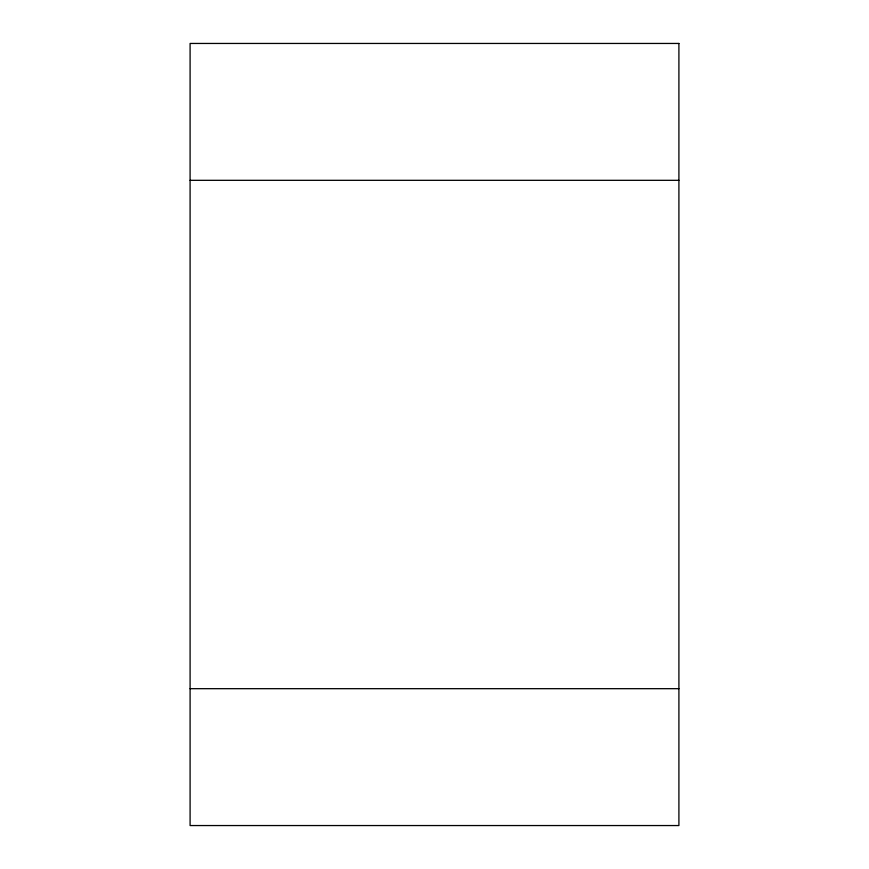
<?xml version="1.0" encoding="UTF-8"?>
<svg xmlns="http://www.w3.org/2000/svg" width="869" height="869" viewBox="0 0 869 869"><rect width="100%" height="100%" fill="white"/><g stroke="black" fill="none" stroke-linecap="round" stroke-linejoin="round"><path stroke-width="1.3" d="M190.094 180.317L678.906 180.317M190.094 688.683L678.906 688.683M678.906 43.45L190.094 43.45L190.094 825.55L678.906 825.55L678.906 43.45"/></g></svg>
